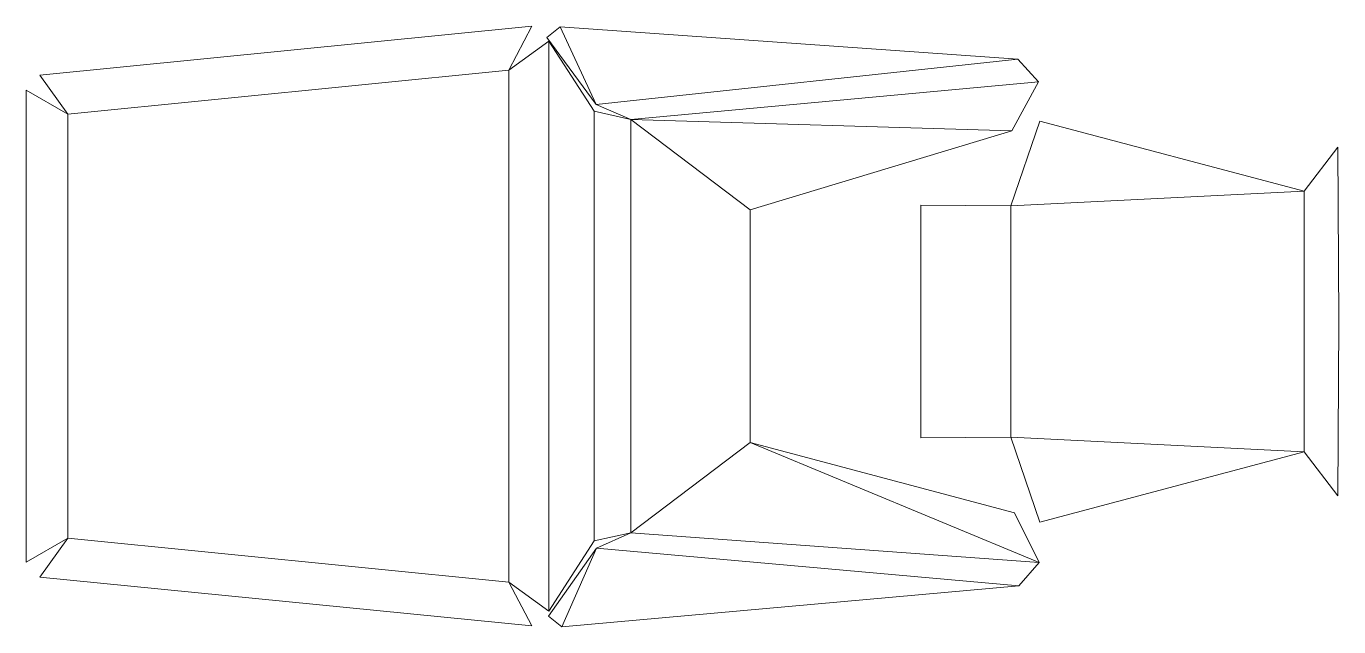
# Model space of a CAD drawing. Header units: millimetres. Extents: x 52 to 259, y 221 to 316.
import ezdxf

# ---------------------------------------------------------------- set-up
doc = ezdxf.new("R2010")
doc.units = ezdxf.units.MM
doc.header["$MEASUREMENT"] = 0
doc.layers.add('CutLine', color=7, linetype='Continuous')

msp = doc.modelspace()

# ---------------------------------------------------------------- linework, layer by layer
at = {"layer": 'CutLine', "color": 1, "linetype": 'Continuous', "lineweight": 0}
for p, q in [((131.768073, 315.666381), (54.399245, 307.977103)), ((128.142943, 308.753455), (131.768073, 315.666381)), ((131.768073, 315.666381), (131.768073, 315.666381)), ((131.768073, 315.666381), (131.768073, 315.666381)), ((136.227999, 315.589404), (134.142876, 313.90238)), ((134.142876, 313.90238), (134.142876, 313.90238)), ((134.142876, 313.90238), (141.909124, 303.325146)), ((208.204215, 310.481464), (136.227999, 315.589404)), ((136.227999, 315.589404), (141.909124, 303.325146)), ((134.468884, 313.326483), (128.142943, 308.753455)), ((134.468884, 313.326483), (134.468884, 313.326483)), ((134.468884, 223.618399), (134.468884, 313.326483)), ((141.576233, 302.295705), (134.468884, 313.326483)), ((134.468884, 313.326483), (134.468884, 223.618398)), ((141.909124, 303.325146), (208.204215, 310.481464)), ((211.441399, 306.893924), (208.204215, 310.481464)), ((54.399245, 307.977103), (58.822603, 301.843779)), ((128.142943, 308.753455), (58.822603, 301.843779)), ((128.142943, 308.753455), (128.142943, 228.191427)), ((52.268738, 305.616128), (52.268738, 305.616128)), ((52.268738, 305.616128), (52.268738, 305.616128)), ((58.822603, 301.843779), (52.268738, 305.616128)), ((52.268738, 305.616128), (52.268738, 231.330208)), ((147.360797, 300.993692), (211.441399, 306.893924)), ((207.288975, 299.205235), (211.441399, 306.893924)), ((58.822603, 235.101103), (58.822603, 301.843779)), ((147.360797, 300.993692), (141.576233, 302.295705)), ((141.576233, 302.295705), (141.576233, 234.649177)), ((141.909124, 303.325146), (141.909124, 303.325146)), ((141.909124, 303.325146), (147.360797, 300.993692)), ((147.360797, 300.993692), (207.288975, 299.205235)), ((147.360797, 235.951189), (147.360797, 300.993692)), ((166.127813, 286.779086), (147.360797, 300.993692)), ((211.656903, 300.747827), (207.085755, 287.381635)), ((211.656903, 300.747827), (211.656903, 300.747827)), ((253.211386, 289.70811), (211.656903, 300.747827)), ((166.127813, 286.779086), (207.288975, 299.205235)), ((258.552341, 296.624234), (253.211386, 289.70811)), ((258.552341, 296.624234), (258.552341, 296.624234)), ((258.67593, 269.19124), (258.552341, 296.624234)), ((253.211386, 289.70811), (207.085755, 287.381635)), ((253.211386, 289.70811), (253.211386, 289.70811)), ((253.211386, 248.675823), (253.211386, 289.70811)), ((207.085755, 287.381635), (192.959999, 287.497886)), ((192.959999, 287.497886), (192.959999, 250.884595)), ((207.085755, 287.381635), (207.085755, 287.381635)), ((207.085755, 287.381635), (207.085755, 251.000846)), ((166.127813, 286.779086), (166.127813, 286.779086)), ((166.127813, 250.165795), (166.127813, 286.779086)), ((258.552336, 241.759695), (258.67593, 269.19124)), ((147.360797, 235.951189), (166.127813, 250.165795)), ((166.127813, 250.165795), (166.127813, 250.165795)), ((211.541545, 231.262609), (166.127813, 250.165795)), ((207.675005, 239.098963), (166.127813, 250.165795)), ((192.959999, 250.884595), (207.085755, 251.000846)), ((207.085755, 251.000846), (207.085755, 251.000846)), ((207.085755, 251.000846), (207.085755, 251.000846)), ((207.085755, 251.000846), (253.211386, 248.675823)), ((207.085755, 251.000846), (211.657328, 237.634799)), ((211.657328, 237.634799), (253.211386, 248.675823)), ((253.211386, 248.675823), (253.211386, 248.675823)), ((253.211386, 248.675823), (258.552336, 241.759695)), ((207.675005, 239.098963), (207.675005, 239.098963)), ((207.675005, 239.098963), (207.675005, 239.098963)), ((211.541545, 231.262609), (207.675005, 239.098963)), ((211.657328, 237.634799), (211.657328, 237.634799)), ((141.576233, 234.649177), (147.360797, 235.951189)), ((147.360797, 235.951189), (141.954131, 233.517186)), ((147.360797, 235.951189), (211.541545, 231.262609)), ((52.268738, 231.330208), (58.822603, 235.101103)), ((58.822603, 235.101103), (54.399191, 228.968712)), ((58.822603, 235.101103), (58.822603, 235.101103)), ((58.822603, 235.101103), (58.822603, 235.101103)), ((58.822603, 235.101103), (128.142943, 228.191427)), ((141.954131, 233.517186), (134.38911, 222.795108)), ((134.468884, 223.618398), (141.576233, 234.649177)), ((136.50589, 221.149166), (141.954131, 233.517186)), ((141.954131, 233.517186), (141.954131, 233.517186)), ((141.954131, 233.517186), (141.954131, 233.517186)), ((141.954131, 233.517186), (208.372557, 227.614255)), ((52.268738, 231.330208), (52.268738, 231.330208)), ((208.372557, 227.614255), (211.541545, 231.262609)), ((211.541545, 231.262609), (211.541545, 231.262609)), ((54.399191, 228.968712), (131.768071, 221.2785)), ((128.142943, 228.191427), (134.468884, 223.618399)), ((131.768071, 221.2785), (128.142943, 228.191427)), ((136.50589, 221.149166), (208.372557, 227.614255)), ((134.468884, 223.618399), (134.468884, 223.618399)), ((134.468884, 223.618399), (134.468884, 223.618399)), ((134.38911, 222.795108), (134.38911, 222.795108)), ((134.38911, 222.795108), (134.38911, 222.795108)), ((134.38911, 222.795108), (136.50589, 221.149166))]:
    msp.add_line(p, q, dxfattribs=at)

doc.saveas('drawing.dxf')
